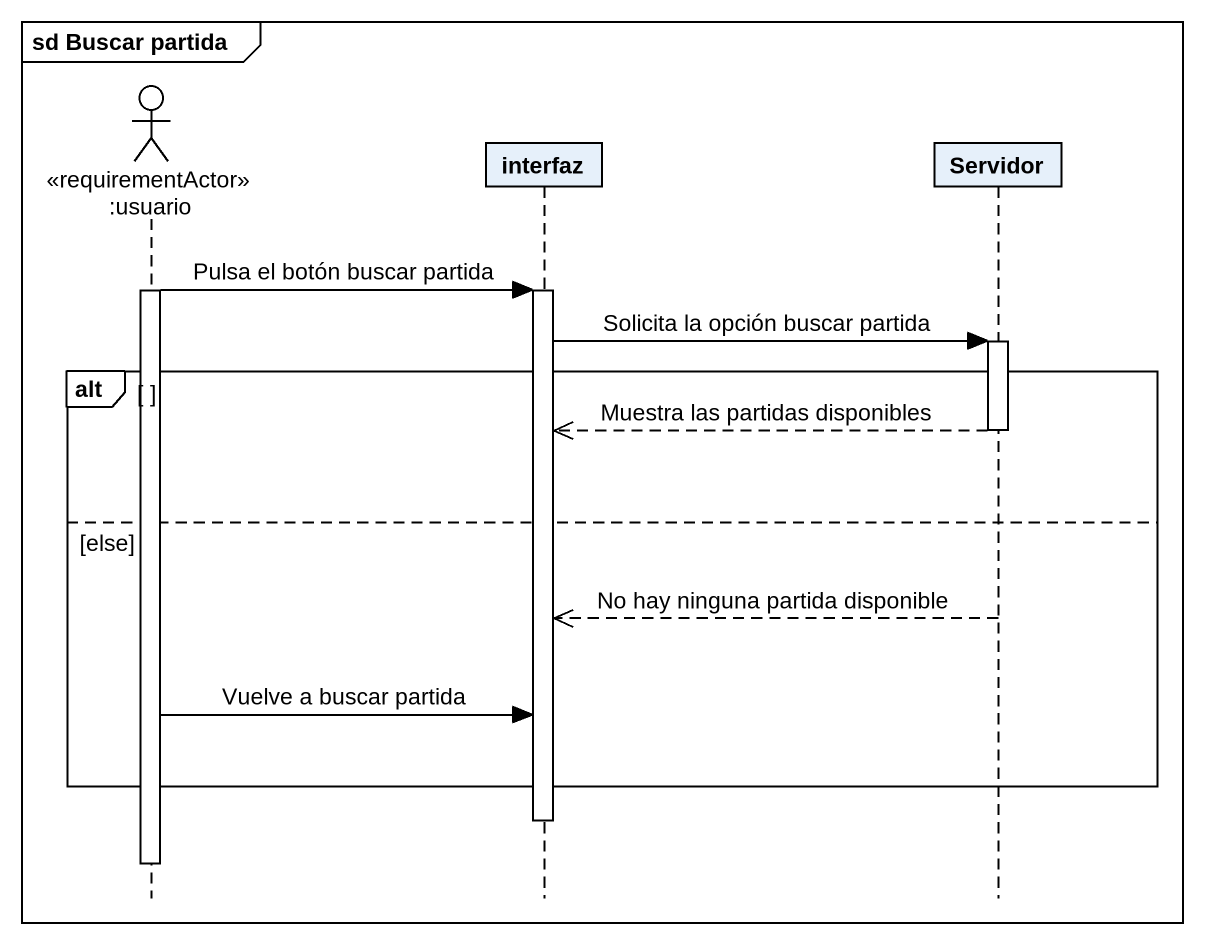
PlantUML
@startuml
mainframe sd Buscar partida
hide footbox
actor ":usuario" as usuario <<requirementActor>>
participant interfaz
participant Servidor

activate usuario
usuario -> interfaz : Pulsa el botón buscar partida
activate interfaz
interfaz -> Servidor : Solicita la opción buscar partida
activate Servidor
alt
  Servidor -->> interfaz : Muestra las partidas disponibles
  deactivate Servidor
else else
  Servidor -->> interfaz : No hay ninguna partida disponible
  usuario -> interfaz : Vuelve a buscar partida
end
deactivate interfaz
deactivate usuario
@enduml
